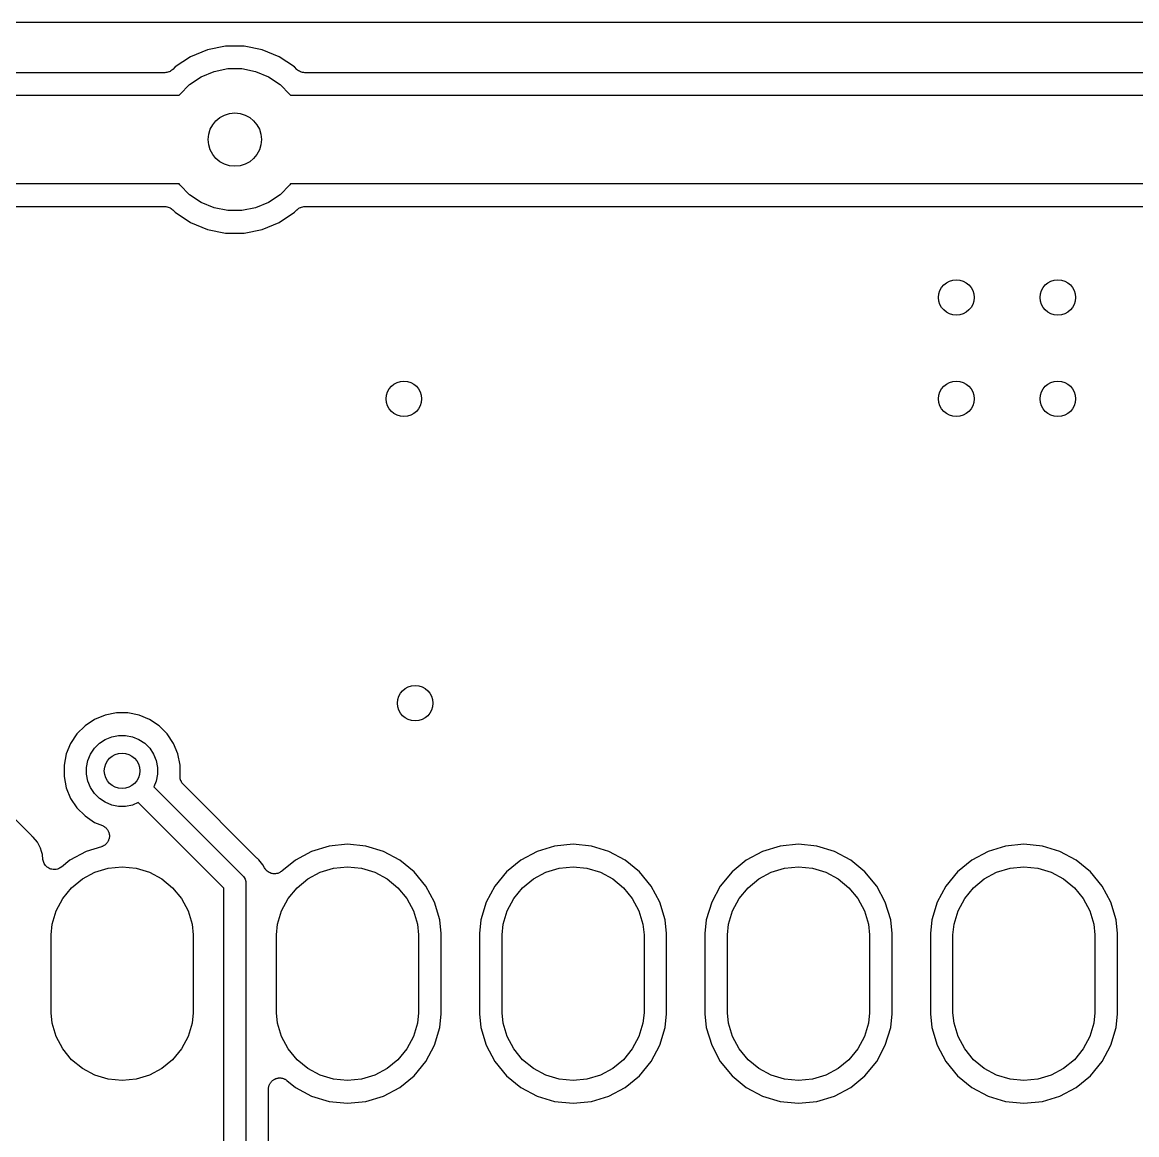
# Model space of a CAD drawing. Extents: x 94.3 to 145.3, y -143.8 to -113.4.
# Drawn here: x 120.16 to 132.72, y -125.89 to -113.36 of the extents above; entities that cross this region are included whole.
import ezdxf

# ---------------------------------------------------------------- set-up
doc = ezdxf.new("R2010")
doc.units = 0
doc.layers.add('BLACK', color=7, linetype='CONTINUOUS')

msp = doc.modelspace()

# ---------------------------------------------------------------- linework, layer by layer
at = {"layer": 'BLACK', "linetype": 'CONTINUOUS'}
for p, q in [((108.346, -113.359), (144.377, -113.359)), ((122.248, -113.668), (122.056, -113.747)), ((122.451, -113.627), (122.248, -113.668)), ((122.659, -113.627), (122.451, -113.627)), ((122.862, -113.668), (122.659, -113.627)), ((123.054, -113.747), (122.862, -113.668)), ((121.883, -113.862), (121.856, -113.89)), ((122.056, -113.747), (121.883, -113.862)), ((123.227, -113.862), (123.054, -113.747)), ((123.254, -113.89), (123.227, -113.862)), ((121.766, -113.927), (114.304, -113.927)), ((121.777, -113.926), (121.766, -113.927)), ((121.789, -113.925), (121.777, -113.926)), ((121.79, -113.925), (121.789, -113.925)), ((121.802, -113.921), (121.79, -113.925)), ((121.79, -113.925), (121.79, -113.925)), ((121.813, -113.918), (121.802, -113.921)), ((121.814, -113.918), (121.813, -113.918)), ((121.825, -113.912), (121.814, -113.917)), ((121.814, -113.917), (121.814, -113.918)), ((121.835, -113.907), (121.825, -113.912)), ((121.836, -113.906), (121.835, -113.907)), ((121.845, -113.898), (121.836, -113.906)), ((121.836, -113.906), (121.836, -113.906)), ((121.854, -113.891), (121.845, -113.898)), ((121.855, -113.89), (121.854, -113.891)), ((121.856, -113.89), (121.855, -113.89)), ((121.855, -113.89), (121.855, -113.89)), ((121.855, -113.89), (121.855, -113.89)), ((122.045, -114.06), (122.176, -113.972)), ((122.176, -113.972), (122.322, -113.912)), ((122.322, -113.912), (122.476, -113.881)), ((122.476, -113.881), (122.634, -113.881)), ((122.634, -113.881), (122.788, -113.912)), ((122.788, -113.912), (122.934, -113.972)), ((122.934, -113.972), (123.065, -114.06)), ((123.263, -113.897), (123.254, -113.89)), ((123.272, -113.905), (123.263, -113.897)), ((123.273, -113.905), (123.272, -113.905)), ((123.274, -113.906), (123.273, -113.905)), ((123.284, -113.911), (123.274, -113.906)), ((123.294, -113.917), (123.284, -113.911)), ((123.295, -113.917), (123.294, -113.917)), ((123.307, -113.921), (123.295, -113.917)), ((123.295, -113.917), (123.295, -113.917)), ((123.318, -113.924), (123.307, -113.921)), ((123.319, -113.924), (123.318, -113.924)), ((123.318, -113.924), (123.318, -113.924)), ((123.331, -113.926), (123.319, -113.924)), ((123.342, -113.927), (123.331, -113.926)), ((123.344, -113.927), (123.342, -113.927)), ((141.689, -113.927), (123.344, -113.927)), ((123.344, -113.927), (123.344, -113.927)), ((123.344, -113.927), (123.344, -113.927)), ((123.344, -113.927), (123.344, -113.927)), ((121.934, -114.171), (122.045, -114.06)), ((123.065, -114.06), (123.176, -114.171)), ((114.143, -114.181), (121.927, -114.181)), ((121.927, -114.181), (121.934, -114.171)), ((123.176, -114.171), (123.183, -114.181)), ((123.183, -114.181), (141.707, -114.181)), ((121.927, -115.181), (114.143, -115.181)), ((121.934, -115.191), (121.927, -115.181)), ((122.045, -115.302), (121.934, -115.191)), ((123.176, -115.191), (123.065, -115.302)), ((123.183, -115.181), (123.176, -115.191)), ((141.525, -115.181), (123.183, -115.181)), ((122.176, -115.39), (122.045, -115.302)), ((123.065, -115.302), (122.934, -115.39)), ((114.304, -115.435), (121.766, -115.435)), ((121.766, -115.435), (121.766, -115.435)), ((121.766, -115.435), (121.766, -115.435)), ((121.766, -115.435), (121.766, -115.435)), ((121.766, -115.435), (121.768, -115.435)), ((121.768, -115.435), (121.779, -115.436)), ((121.779, -115.436), (121.791, -115.438)), ((121.791, -115.438), (121.792, -115.438)), ((121.792, -115.438), (121.792, -115.438)), ((121.792, -115.438), (121.803, -115.441)), ((121.803, -115.441), (121.815, -115.445)), ((121.815, -115.445), (121.815, -115.445)), ((121.815, -115.445), (121.816, -115.445)), ((121.816, -115.445), (121.826, -115.451)), ((121.826, -115.451), (121.836, -115.456)), ((121.836, -115.456), (121.837, -115.457)), ((121.837, -115.457), (121.838, -115.457)), ((121.838, -115.457), (121.847, -115.465)), ((121.847, -115.465), (121.856, -115.472)), ((121.856, -115.472), (121.883, -115.5)), ((122.322, -115.45), (122.176, -115.39)), ((122.476, -115.481), (122.322, -115.45)), ((122.634, -115.481), (122.476, -115.481)), ((122.788, -115.45), (122.634, -115.481)), ((122.934, -115.39), (122.788, -115.45)), ((123.227, -115.5), (123.254, -115.472)), ((123.254, -115.472), (123.255, -115.472)), ((123.255, -115.472), (123.256, -115.471)), ((123.255, -115.472), (123.255, -115.472)), ((123.255, -115.472), (123.255, -115.472)), ((123.256, -115.471), (123.265, -115.464)), ((123.265, -115.464), (123.274, -115.456)), ((123.274, -115.456), (123.275, -115.455)), ((123.274, -115.456), (123.274, -115.456)), ((123.275, -115.455), (123.285, -115.45)), ((123.285, -115.45), (123.296, -115.445)), ((123.296, -115.445), (123.296, -115.444)), ((123.296, -115.444), (123.297, -115.444)), ((123.297, -115.444), (123.308, -115.441)), ((123.308, -115.441), (123.32, -115.437)), ((123.32, -115.437), (123.32, -115.437)), ((123.32, -115.437), (123.321, -115.437)), ((123.321, -115.437), (123.332, -115.436)), ((123.332, -115.436), (123.344, -115.435)), ((123.344, -115.435), (141.367, -115.435)), ((121.883, -115.5), (122.056, -115.615)), ((122.056, -115.615), (122.248, -115.694)), ((122.862, -115.694), (123.054, -115.615)), ((123.054, -115.615), (123.227, -115.5)), ((122.248, -115.694), (122.451, -115.735)), ((122.451, -115.735), (122.659, -115.735)), ((122.659, -115.735), (122.862, -115.694)), ((121.221, -121.139), (121.094, -121.164)), ((121.349, -121.139), (121.221, -121.139)), ((121.476, -121.164), (121.349, -121.139)), ((120.975, -121.213), (120.868, -121.285)), ((121.094, -121.164), (120.975, -121.213)), ((121.595, -121.213), (121.476, -121.164)), ((121.702, -121.285), (121.595, -121.213)), ((120.777, -121.376), (120.705, -121.483)), ((120.868, -121.285), (120.777, -121.376)), ((121.168, -121.408), (121.246, -121.393)), ((121.246, -121.393), (121.324, -121.393)), ((121.324, -121.393), (121.402, -121.408)), ((121.793, -121.376), (121.702, -121.285)), ((121.865, -121.483), (121.793, -121.376)), ((120.265, -122.523), (119.182, -121.44)), ((120.705, -121.483), (120.656, -121.602)), ((120.974, -121.538), (121.03, -121.482)), ((121.03, -121.482), (121.096, -121.439)), ((121.096, -121.439), (121.168, -121.408)), ((121.402, -121.408), (121.474, -121.439)), ((121.474, -121.439), (121.54, -121.482)), ((121.54, -121.482), (121.596, -121.538)), ((121.914, -121.602), (121.865, -121.483)), ((120.656, -121.602), (120.631, -121.729)), ((120.9, -121.676), (120.931, -121.604)), ((120.931, -121.604), (120.974, -121.538)), ((121.596, -121.538), (121.639, -121.604)), ((121.639, -121.604), (121.67, -121.676)), ((121.939, -121.729), (121.914, -121.602)), ((120.631, -121.729), (120.631, -121.857)), ((120.885, -121.754), (120.9, -121.676)), ((120.885, -121.832), (120.885, -121.754)), ((121.67, -121.676), (121.685, -121.754)), ((121.685, -121.754), (121.685, -121.832)), ((121.939, -121.858), (121.939, -121.729)), ((120.631, -121.857), (120.656, -121.984)), ((120.9, -121.91), (120.885, -121.832)), ((121.685, -121.832), (121.67, -121.91)), ((121.94, -121.87), (121.939, -121.858)), ((121.941, -121.882), (121.94, -121.87)), ((121.941, -121.883), (121.941, -121.882)), ((121.941, -121.882), (121.941, -121.882)), ((121.945, -121.894), (121.941, -121.883)), ((121.948, -121.906), (121.945, -121.894)), ((120.656, -121.984), (120.705, -122.103)), ((120.931, -121.982), (120.9, -121.91)), ((120.974, -122.048), (120.931, -121.982)), ((121.67, -121.91), (121.643, -121.974)), ((121.643, -121.974), (122.639, -122.97)), ((121.949, -121.907), (121.948, -121.906)), ((121.948, -121.906), (121.948, -121.906)), ((121.954, -121.917), (121.949, -121.907)), ((121.959, -121.928), (121.954, -121.917)), ((121.96, -121.928), (121.959, -121.928)), ((121.96, -121.929), (121.96, -121.928)), ((121.968, -121.938), (121.96, -121.929)), ((121.975, -121.947), (121.968, -121.938)), ((121.976, -121.948), (121.975, -121.947)), ((122.805, -122.777), (121.976, -121.948)), ((121.976, -121.948), (121.976, -121.948)), ((121.976, -121.948), (121.976, -121.948)), ((121.976, -121.948), (121.976, -121.948)), ((120.705, -122.103), (120.777, -122.21)), ((121.03, -122.104), (120.974, -122.048)), ((121.096, -122.147), (121.03, -122.104)), ((121.168, -122.178), (121.096, -122.147)), ((120.777, -122.21), (120.868, -122.301)), ((121.246, -122.193), (121.168, -122.178)), ((121.324, -122.193), (121.246, -122.193)), ((121.402, -122.178), (121.324, -122.193)), ((121.466, -122.151), (121.402, -122.178)), ((122.43, -123.115), (121.466, -122.151)), ((120.868, -122.301), (120.975, -122.373)), ((120.975, -122.373), (121.064, -122.409)), ((120.27, -122.527), (120.265, -122.523)), ((120.273, -122.531), (120.27, -122.527)), ((121.064, -122.409), (121.066, -122.41)), ((121.066, -122.41), (121.071, -122.413)), ((121.071, -122.413), (121.076, -122.415)), ((121.076, -122.415), (121.082, -122.419)), ((121.082, -122.419), (121.087, -122.422)), ((121.087, -122.422), (121.092, -122.426)), ((121.092, -122.426), (121.097, -122.429)), ((121.097, -122.429), (121.101, -122.434)), ((121.101, -122.434), (121.106, -122.438)), ((121.106, -122.438), (121.11, -122.443)), ((121.11, -122.443), (121.114, -122.447)), ((121.114, -122.447), (121.118, -122.452)), ((121.118, -122.452), (121.122, -122.457)), ((121.122, -122.457), (121.125, -122.463)), ((121.125, -122.463), (121.128, -122.468)), ((121.128, -122.468), (121.13, -122.474)), ((121.13, -122.474), (121.133, -122.479)), ((121.133, -122.479), (121.135, -122.485)), ((121.135, -122.485), (121.137, -122.491)), ((121.137, -122.491), (121.138, -122.497)), ((121.138, -122.497), (121.14, -122.503)), ((121.14, -122.503), (121.141, -122.509)), ((121.141, -122.509), (121.142, -122.515)), ((121.142, -122.515), (121.142, -122.521)), ((121.142, -122.521), (121.142, -122.528)), ((120.275, -122.532), (120.273, -122.531)), ((120.284, -122.54), (120.275, -122.532)), ((120.332, -122.597), (120.284, -122.54)), ((120.367, -122.663), (120.332, -122.597)), ((121.052, -122.648), (120.88, -122.701)), ((121.058, -122.646), (121.052, -122.648)), ((121.064, -122.644), (121.058, -122.646)), ((121.069, -122.641), (121.064, -122.644)), ((121.075, -122.639), (121.069, -122.641)), ((121.08, -122.635), (121.075, -122.639)), ((121.085, -122.633), (121.08, -122.635)), ((121.09, -122.629), (121.085, -122.633)), ((121.096, -122.625), (121.09, -122.629)), ((121.1, -122.621), (121.096, -122.625)), ((121.105, -122.617), (121.1, -122.621)), ((121.109, -122.612), (121.105, -122.617)), ((121.113, -122.607), (121.109, -122.612)), ((121.117, -122.602), (121.113, -122.607)), ((121.121, -122.598), (121.117, -122.602)), ((121.124, -122.592), (121.121, -122.598)), ((121.127, -122.587), (121.124, -122.592)), ((121.129, -122.581), (121.127, -122.587)), ((121.132, -122.576), (121.129, -122.581)), ((121.134, -122.57), (121.132, -122.576)), ((121.137, -122.564), (121.134, -122.57)), ((121.138, -122.558), (121.137, -122.564)), ((121.14, -122.552), (121.138, -122.558)), ((121.142, -122.54), (121.14, -122.546)), ((121.14, -122.546), (121.14, -122.552)), ((121.142, -122.528), (121.142, -122.534)), ((121.142, -122.534), (121.142, -122.54)), ((123.618, -122.64), (123.42, -122.701)), ((123.825, -122.62), (123.618, -122.64)), ((124.032, -122.64), (123.825, -122.62)), ((124.23, -122.701), (124.032, -122.64)), ((126.158, -122.64), (125.96, -122.701)), ((126.365, -122.62), (126.158, -122.64)), ((126.572, -122.64), (126.365, -122.62)), ((126.77, -122.701), (126.572, -122.64)), ((128.698, -122.64), (128.5, -122.701)), ((128.905, -122.62), (128.698, -122.64)), ((129.112, -122.64), (128.905, -122.62)), ((129.31, -122.701), (129.112, -122.64)), ((131.238, -122.64), (131.04, -122.701)), ((131.445, -122.62), (131.238, -122.64)), ((131.652, -122.64), (131.445, -122.62)), ((131.85, -122.701), (131.652, -122.64)), ((120.379, -122.703), (120.367, -122.663)), ((120.389, -122.735), (120.379, -122.703)), ((120.379, -122.703), (120.379, -122.703)), ((120.394, -122.791), (120.389, -122.735)), ((120.88, -122.701), (120.697, -122.798)), ((122.81, -122.781), (122.805, -122.777)), ((123.42, -122.701), (123.237, -122.798)), ((124.413, -122.798), (124.23, -122.701)), ((125.96, -122.701), (125.777, -122.798)), ((126.953, -122.798), (126.77, -122.701)), ((128.5, -122.701), (128.317, -122.798)), ((129.493, -122.798), (129.31, -122.701)), ((131.04, -122.701), (130.857, -122.798)), ((132.033, -122.798), (131.85, -122.701)), ((120.396, -122.803), (120.394, -122.791)), ((120.399, -122.815), (120.396, -122.803)), ((120.403, -122.826), (120.399, -122.815)), ((120.399, -122.815), (120.399, -122.815)), ((120.399, -122.815), (120.399, -122.815)), ((120.408, -122.838), (120.403, -122.826)), ((120.415, -122.848), (120.408, -122.838)), ((120.408, -122.838), (120.408, -122.838)), ((120.408, -122.838), (120.408, -122.838)), ((120.422, -122.859), (120.415, -122.848)), ((120.431, -122.867), (120.422, -122.859)), ((120.422, -122.859), (120.422, -122.859)), ((120.422, -122.859), (120.422, -122.859)), ((120.439, -122.876), (120.431, -122.867)), ((120.44, -122.877), (120.439, -122.876)), ((120.439, -122.876), (120.439, -122.876)), ((120.45, -122.883), (120.44, -122.877)), ((120.46, -122.89), (120.45, -122.883)), ((120.471, -122.895), (120.46, -122.89)), ((120.46, -122.89), (120.46, -122.89)), ((120.46, -122.89), (120.46, -122.89)), ((120.482, -122.9), (120.471, -122.895)), ((120.483, -122.9), (120.482, -122.9)), ((120.495, -122.902), (120.483, -122.9)), ((120.483, -122.9), (120.483, -122.9)), ((120.507, -122.905), (120.495, -122.902)), ((120.544, -122.903), (120.532, -122.905)), ((120.556, -122.901), (120.544, -122.903)), ((120.568, -122.896), (120.556, -122.9)), ((120.556, -122.9), (120.556, -122.901)), ((120.556, -122.901), (120.556, -122.901)), ((120.579, -122.891), (120.568, -122.896)), ((120.589, -122.885), (120.579, -122.891)), ((120.579, -122.891), (120.579, -122.891)), ((120.579, -122.891), (120.579, -122.891)), ((120.6, -122.878), (120.589, -122.885)), ((120.601, -122.877), (120.6, -122.878)), ((120.6, -122.878), (120.6, -122.878)), ((120.6, -122.878), (120.6, -122.878)), ((120.6, -122.878), (120.6, -122.878)), ((120.697, -122.798), (120.601, -122.877)), ((120.977, -122.936), (121.128, -122.891)), ((121.128, -122.891), (121.285, -122.875)), ((121.285, -122.875), (121.442, -122.891)), ((121.442, -122.891), (121.593, -122.936)), ((122.813, -122.785), (122.81, -122.781)), ((122.815, -122.786), (122.813, -122.785)), ((122.824, -122.794), (122.815, -122.786)), ((122.872, -122.851), (122.824, -122.794)), ((122.89, -122.886), (122.872, -122.851)), ((122.897, -122.896), (122.89, -122.886)), ((122.904, -122.906), (122.897, -122.896)), ((123.237, -122.798), (123.083, -122.925)), ((123.517, -122.936), (123.668, -122.891)), ((123.668, -122.891), (123.825, -122.875)), ((123.825, -122.875), (123.982, -122.891)), ((123.982, -122.891), (124.133, -122.936)), ((124.574, -122.93), (124.413, -122.798)), ((125.777, -122.798), (125.616, -122.93)), ((126.057, -122.936), (126.208, -122.891)), ((126.208, -122.891), (126.365, -122.875)), ((126.365, -122.875), (126.522, -122.891)), ((126.522, -122.891), (126.673, -122.936)), ((127.114, -122.93), (126.953, -122.798)), ((128.317, -122.798), (128.156, -122.93)), ((128.597, -122.936), (128.748, -122.891)), ((128.748, -122.891), (128.905, -122.875)), ((128.905, -122.875), (129.062, -122.891)), ((129.062, -122.891), (129.213, -122.936)), ((129.654, -122.93), (129.493, -122.798)), ((130.857, -122.798), (130.696, -122.93)), ((131.137, -122.936), (131.288, -122.891)), ((131.288, -122.891), (131.445, -122.875)), ((131.445, -122.875), (131.602, -122.891)), ((131.602, -122.891), (131.753, -122.936)), ((132.194, -122.93), (132.033, -122.798)), ((120.519, -122.905), (120.507, -122.905)), ((120.507, -122.905), (120.507, -122.905)), ((120.507, -122.905), (120.507, -122.905)), ((120.531, -122.905), (120.519, -122.905)), ((120.532, -122.905), (120.531, -122.905)), ((120.532, -122.905), (120.532, -122.905)), ((120.717, -123.111), (120.838, -123.011)), ((120.838, -123.011), (120.977, -122.936)), ((121.593, -122.936), (121.732, -123.011)), ((121.732, -123.011), (121.853, -123.111)), ((122.639, -122.97), (122.644, -122.974)), ((122.644, -122.974), (122.648, -122.979)), ((122.648, -122.979), (122.648, -122.979)), ((122.648, -122.979), (122.653, -122.985)), ((122.653, -122.985), (122.659, -122.993)), ((122.659, -122.993), (122.671, -123.015)), ((122.671, -123.015), (122.678, -123.038)), ((122.904, -122.907), (122.904, -122.906)), ((122.912, -122.915), (122.904, -122.907)), ((122.904, -122.907), (122.904, -122.907)), ((122.921, -122.924), (122.912, -122.915)), ((122.922, -122.924), (122.921, -122.924)), ((122.921, -122.924), (122.921, -122.924)), ((122.931, -122.931), (122.922, -122.924)), ((122.941, -122.938), (122.931, -122.931)), ((122.942, -122.938), (122.941, -122.938)), ((122.953, -122.943), (122.942, -122.938)), ((122.942, -122.938), (122.942, -122.938)), ((122.964, -122.948), (122.953, -122.943)), ((122.965, -122.948), (122.964, -122.948)), ((122.977, -122.95), (122.965, -122.948)), ((122.965, -122.948), (122.965, -122.948)), ((122.989, -122.953), (122.977, -122.95)), ((123.001, -122.953), (122.989, -122.953)), ((122.989, -122.953), (122.989, -122.953)), ((122.989, -122.953), (122.989, -122.953)), ((123.013, -122.953), (123.001, -122.953)), ((123.014, -122.953), (123.013, -122.953)), ((123.026, -122.951), (123.014, -122.953)), ((123.014, -122.953), (123.014, -122.953)), ((123.038, -122.948), (123.026, -122.951)), ((123.049, -122.944), (123.038, -122.948)), ((123.038, -122.948), (123.038, -122.948)), ((123.038, -122.948), (123.038, -122.948)), ((123.061, -122.939), (123.049, -122.944)), ((123.071, -122.932), (123.061, -122.939)), ((123.061, -122.939), (123.061, -122.939)), ((123.061, -122.939), (123.061, -122.939)), ((123.081, -122.926), (123.071, -122.932)), ((123.082, -122.925), (123.081, -122.926)), ((123.083, -122.925), (123.082, -122.925)), ((123.082, -122.925), (123.082, -122.925)), ((123.082, -122.925), (123.082, -122.925)), ((123.257, -123.111), (123.378, -123.011)), ((123.378, -123.011), (123.517, -122.936)), ((124.133, -122.936), (124.272, -123.011)), ((124.272, -123.011), (124.393, -123.111)), ((124.706, -123.091), (124.574, -122.93)), ((125.616, -122.93), (125.484, -123.091)), ((125.797, -123.111), (125.918, -123.011)), ((125.918, -123.011), (126.057, -122.936)), ((126.673, -122.936), (126.812, -123.011)), ((126.812, -123.011), (126.933, -123.111)), ((127.246, -123.091), (127.114, -122.93)), ((128.156, -122.93), (128.024, -123.091)), ((128.337, -123.111), (128.458, -123.011)), ((128.458, -123.011), (128.597, -122.936)), ((129.213, -122.936), (129.352, -123.011)), ((129.352, -123.011), (129.473, -123.111)), ((129.786, -123.091), (129.654, -122.93)), ((130.696, -122.93), (130.564, -123.091)), ((130.877, -123.111), (130.998, -123.011)), ((130.998, -123.011), (131.137, -122.936)), ((131.753, -122.936), (131.892, -123.011)), ((131.892, -123.011), (132.013, -123.111)), ((132.326, -123.091), (132.194, -122.93)), ((120.617, -123.232), (120.717, -123.111)), ((121.853, -123.111), (121.953, -123.232)), ((122.43, -135.757), (122.43, -123.115)), ((122.678, -123.038), (122.68, -123.057)), ((122.68, -123.057), (122.68, -123.057)), ((122.68, -123.057), (122.681, -123.063)), ((122.681, -123.063), (122.68, -123.069)), ((122.68, -123.069), (122.68, -135.711)), ((123.157, -123.232), (123.257, -123.111)), ((124.393, -123.111), (124.493, -123.232)), ((124.803, -123.274), (124.706, -123.091)), ((125.484, -123.091), (125.387, -123.274)), ((125.697, -123.232), (125.797, -123.111)), ((126.933, -123.111), (127.033, -123.232)), ((127.343, -123.274), (127.246, -123.091)), ((128.024, -123.091), (127.927, -123.274)), ((128.237, -123.232), (128.337, -123.111)), ((129.473, -123.111), (129.573, -123.232)), ((129.883, -123.274), (129.786, -123.091)), ((130.564, -123.091), (130.467, -123.274)), ((130.777, -123.232), (130.877, -123.111)), ((132.013, -123.111), (132.113, -123.232)), ((132.423, -123.274), (132.326, -123.091)), ((120.542, -123.371), (120.617, -123.232)), ((121.953, -123.232), (122.028, -123.371)), ((123.082, -123.371), (123.157, -123.232)), ((124.493, -123.232), (124.568, -123.371)), ((124.864, -123.472), (124.803, -123.274)), ((125.387, -123.274), (125.326, -123.472)), ((125.622, -123.371), (125.697, -123.232)), ((127.033, -123.232), (127.108, -123.371)), ((127.404, -123.472), (127.343, -123.274)), ((127.927, -123.274), (127.866, -123.472)), ((128.162, -123.371), (128.237, -123.232)), ((129.573, -123.232), (129.648, -123.371)), ((129.944, -123.472), (129.883, -123.274)), ((130.467, -123.274), (130.406, -123.472)), ((130.702, -123.371), (130.777, -123.232)), ((132.113, -123.232), (132.188, -123.371)), ((132.484, -123.472), (132.423, -123.274)), ((120.497, -123.522), (120.542, -123.371)), ((122.028, -123.371), (122.073, -123.522)), ((123.037, -123.522), (123.082, -123.371)), ((124.568, -123.371), (124.613, -123.522)), ((125.577, -123.522), (125.622, -123.371)), ((127.108, -123.371), (127.153, -123.522)), ((128.117, -123.522), (128.162, -123.371)), ((129.648, -123.371), (129.693, -123.522)), ((130.657, -123.522), (130.702, -123.371)), ((132.188, -123.371), (132.233, -123.522)), ((120.485, -123.64), (120.497, -123.522)), ((122.073, -123.522), (122.085, -123.64)), ((123.025, -123.64), (123.037, -123.522)), ((124.613, -123.522), (124.625, -123.64)), ((124.879, -123.627), (124.864, -123.472)), ((125.326, -123.472), (125.311, -123.627)), ((125.565, -123.64), (125.577, -123.522)), ((127.153, -123.522), (127.165, -123.64)), ((127.419, -123.627), (127.404, -123.472)), ((127.866, -123.472), (127.851, -123.627)), ((128.105, -123.64), (128.117, -123.522)), ((129.693, -123.522), (129.705, -123.64)), ((129.959, -123.627), (129.944, -123.472)), ((130.406, -123.472), (130.391, -123.627)), ((130.645, -123.64), (130.657, -123.522)), ((132.233, -123.522), (132.245, -123.64)), ((132.499, -123.627), (132.484, -123.472)), ((120.485, -124.518), (120.485, -123.64)), ((122.085, -123.64), (122.085, -124.518)), ((123.025, -124.518), (123.025, -123.64)), ((124.625, -123.64), (124.625, -124.518)), ((124.879, -124.531), (124.879, -123.627)), ((125.311, -123.627), (125.311, -124.531)), ((125.565, -124.518), (125.565, -123.64)), ((127.165, -123.64), (127.165, -124.518)), ((127.419, -124.531), (127.419, -123.627)), ((127.851, -123.627), (127.851, -124.531)), ((128.105, -124.518), (128.105, -123.64)), ((129.705, -123.64), (129.705, -124.518)), ((129.959, -124.531), (129.959, -123.627)), ((130.391, -123.627), (130.391, -124.531)), ((130.645, -124.518), (130.645, -123.64)), ((132.245, -123.64), (132.245, -124.518)), ((132.499, -124.531), (132.499, -123.627)), ((120.497, -124.636), (120.485, -124.518)), ((122.085, -124.518), (122.073, -124.636)), ((123.037, -124.636), (123.025, -124.518)), ((124.625, -124.518), (124.613, -124.636)), ((124.864, -124.686), (124.879, -124.531)), ((125.311, -124.531), (125.326, -124.686)), ((125.577, -124.636), (125.565, -124.518)), ((127.165, -124.518), (127.153, -124.636)), ((127.404, -124.686), (127.419, -124.531)), ((127.851, -124.531), (127.866, -124.686)), ((128.117, -124.636), (128.105, -124.518)), ((129.705, -124.518), (129.693, -124.636)), ((129.944, -124.686), (129.959, -124.531)), ((130.391, -124.531), (130.406, -124.686)), ((130.657, -124.636), (130.645, -124.518)), ((132.245, -124.518), (132.233, -124.636)), ((132.484, -124.686), (132.499, -124.531)), ((120.542, -124.787), (120.497, -124.636)), ((122.073, -124.636), (122.028, -124.787)), ((123.082, -124.787), (123.037, -124.636)), ((124.613, -124.636), (124.568, -124.787)), ((125.622, -124.787), (125.577, -124.636)), ((127.153, -124.636), (127.108, -124.787)), ((128.162, -124.787), (128.117, -124.636)), ((129.693, -124.636), (129.648, -124.787)), ((130.702, -124.787), (130.657, -124.636)), ((132.233, -124.636), (132.188, -124.787)), ((124.803, -124.884), (124.864, -124.686)), ((125.326, -124.686), (125.387, -124.884)), ((127.343, -124.884), (127.404, -124.686)), ((127.866, -124.686), (127.927, -124.884)), ((129.883, -124.884), (129.944, -124.686)), ((130.406, -124.686), (130.467, -124.884)), ((132.423, -124.884), (132.484, -124.686)), ((120.617, -124.926), (120.542, -124.787)), ((122.028, -124.787), (121.953, -124.926)), ((123.157, -124.926), (123.082, -124.787)), ((124.568, -124.787), (124.493, -124.926)), ((124.706, -125.067), (124.803, -124.884)), ((125.387, -124.884), (125.484, -125.067)), ((125.697, -124.926), (125.622, -124.787)), ((127.108, -124.787), (127.033, -124.926)), ((127.246, -125.067), (127.343, -124.884)), ((127.927, -124.884), (128.024, -125.067)), ((128.237, -124.926), (128.162, -124.787)), ((129.648, -124.787), (129.573, -124.926)), ((129.786, -125.067), (129.883, -124.884)), ((130.467, -124.884), (130.564, -125.067)), ((130.777, -124.926), (130.702, -124.787)), ((132.188, -124.787), (132.113, -124.926)), ((132.326, -125.067), (132.423, -124.884)), ((120.717, -125.047), (120.617, -124.926)), ((121.953, -124.926), (121.853, -125.047)), ((123.257, -125.047), (123.157, -124.926)), ((124.493, -124.926), (124.393, -125.047)), ((125.797, -125.047), (125.697, -124.926)), ((127.033, -124.926), (126.933, -125.047)), ((128.337, -125.047), (128.237, -124.926)), ((129.573, -124.926), (129.473, -125.047)), ((130.877, -125.047), (130.777, -124.926)), ((132.113, -124.926), (132.013, -125.047)), ((120.838, -125.147), (120.717, -125.047)), ((120.977, -125.222), (120.838, -125.147)), ((121.732, -125.147), (121.593, -125.222)), ((121.853, -125.047), (121.732, -125.147)), ((123.378, -125.147), (123.257, -125.047)), ((123.517, -125.222), (123.378, -125.147)), ((124.272, -125.147), (124.133, -125.222)), ((124.393, -125.047), (124.272, -125.147)), ((124.574, -125.228), (124.706, -125.067)), ((125.484, -125.067), (125.616, -125.228)), ((125.918, -125.147), (125.797, -125.047)), ((126.057, -125.222), (125.918, -125.147)), ((126.812, -125.147), (126.673, -125.222)), ((126.933, -125.047), (126.812, -125.147)), ((127.114, -125.228), (127.246, -125.067)), ((128.024, -125.067), (128.156, -125.228)), ((128.458, -125.147), (128.337, -125.047)), ((128.597, -125.222), (128.458, -125.147)), ((129.352, -125.147), (129.213, -125.222)), ((129.473, -125.047), (129.352, -125.147)), ((129.654, -125.228), (129.786, -125.067)), ((130.564, -125.067), (130.696, -125.228)), ((130.998, -125.147), (130.877, -125.047)), ((131.137, -125.222), (130.998, -125.147)), ((131.892, -125.147), (131.753, -125.222)), ((132.013, -125.047), (131.892, -125.147)), ((132.194, -125.228), (132.326, -125.067)), ((121.128, -125.267), (120.977, -125.222)), ((121.285, -125.283), (121.128, -125.267)), ((121.442, -125.267), (121.285, -125.283)), ((121.593, -125.222), (121.442, -125.267)), ((122.972, -125.289), (122.977, -125.285)), ((122.977, -125.285), (122.981, -125.281)), ((122.981, -125.281), (122.986, -125.278)), ((122.986, -125.278), (122.991, -125.274)), ((122.991, -125.274), (122.997, -125.271)), ((122.997, -125.271), (123.002, -125.267)), ((123.002, -125.267), (123.008, -125.265)), ((123.008, -125.265), (123.013, -125.262)), ((123.013, -125.262), (123.019, -125.26)), ((123.019, -125.26), (123.025, -125.258)), ((123.025, -125.258), (123.031, -125.257)), ((123.031, -125.257), (123.037, -125.255)), ((123.037, -125.255), (123.043, -125.255)), ((123.043, -125.255), (123.049, -125.253)), ((123.049, -125.253), (123.055, -125.253)), ((123.055, -125.253), (123.062, -125.253)), ((123.062, -125.253), (123.068, -125.253)), ((123.068, -125.253), (123.074, -125.253)), ((123.074, -125.253), (123.08, -125.255)), ((123.08, -125.255), (123.087, -125.255)), ((123.087, -125.255), (123.092, -125.257)), ((123.092, -125.257), (123.098, -125.258)), ((123.098, -125.258), (123.104, -125.261)), ((123.104, -125.261), (123.11, -125.263)), ((123.11, -125.263), (123.115, -125.266)), ((123.115, -125.266), (123.121, -125.268)), ((123.121, -125.268), (123.126, -125.271)), ((123.126, -125.271), (123.132, -125.275)), ((123.132, -125.275), (123.137, -125.278)), ((123.137, -125.278), (123.142, -125.282)), ((123.142, -125.282), (123.237, -125.36)), ((123.668, -125.267), (123.517, -125.222)), ((123.825, -125.283), (123.668, -125.267)), ((123.982, -125.267), (123.825, -125.283)), ((124.133, -125.222), (123.982, -125.267)), ((124.413, -125.36), (124.574, -125.228)), ((125.616, -125.228), (125.777, -125.36)), ((126.208, -125.267), (126.057, -125.222)), ((126.365, -125.283), (126.208, -125.267)), ((126.522, -125.267), (126.365, -125.283)), ((126.673, -125.222), (126.522, -125.267)), ((126.953, -125.36), (127.114, -125.228)), ((128.156, -125.228), (128.317, -125.36)), ((128.748, -125.267), (128.597, -125.222)), ((128.905, -125.283), (128.748, -125.267)), ((129.062, -125.267), (128.905, -125.283)), ((129.213, -125.222), (129.062, -125.267)), ((129.493, -125.36), (129.654, -125.228)), ((130.696, -125.228), (130.857, -125.36)), ((131.288, -125.267), (131.137, -125.222)), ((131.445, -125.283), (131.288, -125.267)), ((131.602, -125.267), (131.445, -125.283)), ((131.753, -125.222), (131.602, -125.267)), ((132.033, -125.36), (132.194, -125.228)), ((122.934, -125.378), (122.935, -125.372)), ((122.934, -125.38), (122.934, -125.378)), ((122.934, -126.03), (122.934, -125.38)), ((122.935, -125.366), (122.936, -125.36)), ((122.935, -125.372), (122.935, -125.366)), ((122.936, -125.36), (122.937, -125.353)), ((122.937, -125.353), (122.939, -125.348)), ((122.939, -125.348), (122.94, -125.342)), ((122.94, -125.342), (122.942, -125.336)), ((122.942, -125.336), (122.944, -125.33)), ((122.944, -125.33), (122.947, -125.325)), ((122.947, -125.325), (122.949, -125.319)), ((122.949, -125.319), (122.953, -125.314)), ((122.953, -125.314), (122.956, -125.308)), ((122.956, -125.308), (122.96, -125.303)), ((122.96, -125.303), (122.963, -125.299)), ((122.963, -125.299), (122.968, -125.294)), ((122.968, -125.294), (122.972, -125.289)), ((123.237, -125.36), (123.42, -125.457)), ((124.23, -125.457), (124.413, -125.36)), ((125.777, -125.36), (125.96, -125.457)), ((126.77, -125.457), (126.953, -125.36)), ((128.317, -125.36), (128.5, -125.457)), ((129.31, -125.457), (129.493, -125.36)), ((130.857, -125.36), (131.04, -125.457)), ((131.85, -125.457), (132.033, -125.36)), ((123.42, -125.457), (123.618, -125.518)), ((123.618, -125.518), (123.825, -125.538)), ((123.825, -125.538), (124.032, -125.518)), ((124.032, -125.518), (124.23, -125.457)), ((125.96, -125.457), (126.158, -125.518)), ((126.158, -125.518), (126.365, -125.538)), ((126.365, -125.538), (126.572, -125.518)), ((126.572, -125.518), (126.77, -125.457)), ((128.5, -125.457), (128.698, -125.518)), ((128.698, -125.518), (128.905, -125.538)), ((128.905, -125.538), (129.112, -125.518)), ((129.112, -125.518), (129.31, -125.457)), ((131.04, -125.457), (131.238, -125.518)), ((131.238, -125.518), (131.445, -125.538)), ((131.445, -125.538), (131.652, -125.518)), ((131.652, -125.518), (131.85, -125.457))]:
    msp.add_line(p, q, dxfattribs=at)
at = {"layer": 'BLACK'}
for centre, radius in [((122.555, -114.681), 0.3), ((130.683, -116.459), 0.2), ((131.826, -116.459), 0.2), ((124.46, -117.602), 0.2), ((130.683, -117.602), 0.2), ((131.826, -117.602), 0.2), ((124.587, -121.031), 0.2), ((121.285, -121.793), 0.2)]:
    msp.add_circle(centre, radius, dxfattribs=at)

doc.saveas('drawing.dxf')
